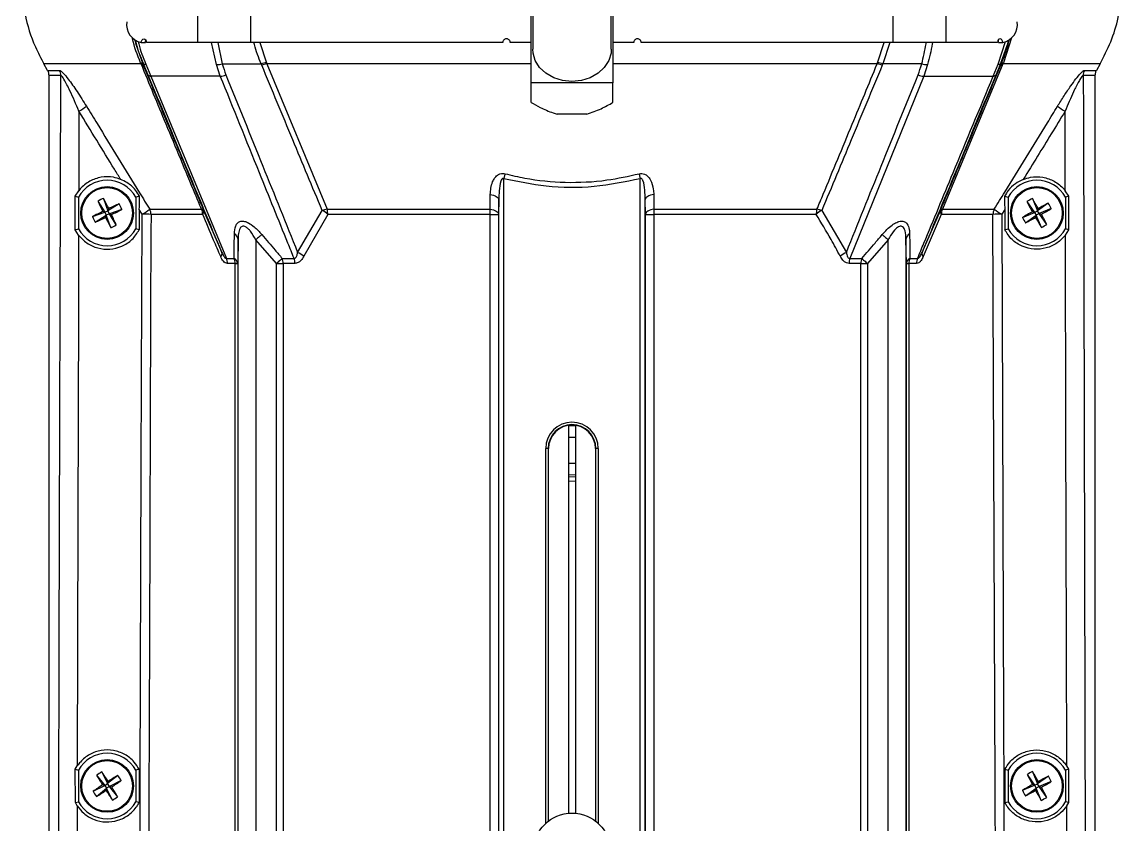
# Model space of a CAD drawing. Extents: x 8 to 113, y 0 to 87.
# Drawn here: x 45.65 to 52.37, y 68.06 to 72.96 of the extents above; entities that cross this region are included whole.
import ezdxf

# ---------------------------------------------------------------- set-up
doc = ezdxf.new("R2010")
doc.units = 0
doc.header["$MEASUREMENT"] = 0
doc.layers.add('OBJECT', color=7, linetype='CONTINUOUS')

msp = doc.modelspace()

# ---------------------------------------------------------------- linework, layer by layer
at = {"layer": 'OBJECT'}
for p, q in [((46.7234, 72.8369), (46.7234, 73.4169)), ((47.0467, 72.8369), (47.0467, 73.4169)), ((50.97, 72.8369), (50.97, 73.4169)), ((51.2932, 72.8369), (51.2932, 73.4169)), ((48.7683, 73.3542), (48.7683, 72.7959)), ((49.2483, 72.7959), (49.2483, 73.3535)), ((48.7583, 72.5911), (48.7583, 73.0007)), ((49.2583, 73.0007), (49.2583, 72.5911)), ((46.2886, 72.9619), (46.2886, 72.9624)), ((51.728, 72.9619), (51.728, 72.9624)), ((51.6937, 72.8658), (51.6434, 72.7126)), ((46.377, 72.8369), (46.4024, 72.8369)), ((46.7234, 72.8369), (46.4088, 72.8369)), ((47.0467, 72.8369), (46.7234, 72.8369)), ((46.836, 72.7026), (46.8064, 72.8369)), ((48.5858, 72.8369), (47.0467, 72.8369)), ((47.1008, 72.8369), (47.1411, 72.7128)), ((48.7583, 72.8369), (48.6308, 72.8369)), ((49.3858, 72.8369), (49.2583, 72.8369)), ((50.97, 72.8369), (49.4308, 72.8369)), ((50.8756, 72.7128), (50.9159, 72.8369)), ((51.2932, 72.8369), (50.97, 72.8369)), ((51.6078, 72.8369), (51.2932, 72.8369)), ((51.612, 72.7048), (51.6567, 72.8418)), ((51.6142, 72.8369), (51.6397, 72.8369)), ((46.376, 72.706), (46.3732, 72.7126)), ((47.1411, 72.7128), (47.1439, 72.706)), ((50.8728, 72.706), (50.8756, 72.7128)), ((51.6434, 72.7126), (51.6407, 72.706)), ((46.376, 72.706), (45.7824, 72.706)), ((45.8051, 72.6666), (45.7824, 72.706)), ((45.8051, 72.6666), (45.8771, 72.6666)), ((46.3903, 72.7078), (46.3864, 72.7061)), ((46.4047, 72.7048), (46.4353, 72.631)), ((46.8599, 72.631), (46.836, 72.7026)), ((46.8717, 72.706), (47.1099, 72.706)), ((47.1439, 72.706), (47.5118, 71.8179)), ((48.7583, 72.706), (47.1439, 72.706)), ((50.8728, 72.706), (49.2583, 72.706)), ((51.1449, 72.706), (50.9067, 72.706)), ((51.1806, 72.7026), (51.1567, 72.631)), ((51.6407, 72.706), (51.2713, 71.8179)), ((51.5813, 72.631), (51.612, 72.7048)), ((51.6263, 72.7078), (51.6303, 72.7061)), ((52.2343, 72.706), (51.6407, 72.706)), ((52.1396, 72.6666), (52.2116, 72.6666)), ((52.2343, 72.706), (52.2116, 72.6666)), ((45.8852, 72.6356), (45.8134, 72.6356)), ((45.8134, 67.9517), (45.8134, 72.6356)), ((46.8599, 72.631), (46.4353, 72.631)), ((46.4353, 72.631), (46.8972, 71.5179)), ((49.2583, 72.5911), (48.7583, 72.5911)), ((48.7583, 72.4709), (48.7583, 72.5911)), ((49.2583, 72.4709), (49.2583, 72.5911)), ((51.1567, 72.631), (50.7061, 71.5179)), ((51.1567, 72.631), (51.5813, 72.631)), ((52.2033, 72.6356), (52.1314, 72.6356)), ((52.2033, 72.6356), (52.2033, 67.9517)), ((45.996, 72.4166), (45.9947, 71.9314)), ((49.0984, 72.399), (48.9183, 72.399)), ((52.0219, 71.9314), (52.0207, 72.4166)), ((48.591, 67.579), (48.591, 72.0039)), ((49.4256, 67.579), (49.4256, 72.0039)), ((45.9727, 71.897), (45.9947, 71.9314)), ((48.5076, 71.8179), (48.5088, 71.9076)), ((49.5079, 71.9076), (49.5091, 71.8179)), ((52.0439, 71.897), (52.0219, 71.9314)), ((45.9727, 71.897), (45.9933, 71.8918)), ((45.9728, 71.693), (45.9727, 71.897)), ((45.9933, 71.8918), (45.9933, 71.6982)), ((46.1121, 71.8679), (46.1546, 71.7998)), ((46.1464, 71.8844), (46.1731, 71.8087)), ((46.2412, 71.8512), (46.1731, 71.8087)), ((46.3659, 71.8975), (46.3433, 71.8918)), ((46.3433, 71.8918), (46.3433, 71.6982)), ((48.561, 71.8766), (48.5596, 71.7869)), ((48.561, 67.5779), (48.561, 71.8766)), ((49.4556, 67.5779), (49.4556, 71.8766)), ((49.457, 71.7869), (49.4556, 71.8766)), ((51.6508, 71.8975), (51.6733, 71.8918)), ((51.6733, 71.8918), (51.6733, 71.6982)), ((51.7878, 71.8644), (51.8344, 71.799)), ((51.8211, 71.883), (51.8523, 71.809)), ((51.9177, 71.8555), (51.8523, 71.809)), ((52.0439, 71.897), (52.0233, 71.8918)), ((52.0233, 71.8918), (52.0233, 71.6982)), ((52.0438, 71.693), (52.0439, 71.897)), ((46.0789, 71.7731), (46.1546, 71.7998)), ((46.0954, 71.7388), (46.1635, 71.7813)), ((46.1546, 71.7998), (46.1411, 71.8045)), ((46.1546, 71.7998), (46.1731, 71.8087)), ((46.1546, 71.7998), (46.1635, 71.7813)), ((46.1588, 71.7678), (46.1635, 71.7813)), ((46.182, 71.7902), (46.1635, 71.7813)), ((46.1903, 71.7056), (46.1635, 71.7813)), ((46.1778, 71.8222), (46.1731, 71.8087)), ((46.182, 71.7902), (46.1731, 71.8087)), ((46.2577, 71.8169), (46.182, 71.7902)), ((46.182, 71.7902), (46.1955, 71.7855)), ((46.2245, 71.7221), (46.182, 71.7902)), ((46.3831, 71.7876), (46.3651, 71.8165)), ((46.3651, 71.8165), (46.3651, 71.6927)), ((46.4287, 71.8179), (46.7453, 71.8179)), ((46.7523, 71.7869), (46.4366, 71.7869)), ((46.7576, 71.8111), (46.8701, 71.5531)), ((47.3321, 71.5548), (47.4823, 71.8107)), ((47.5164, 71.7869), (47.3697, 71.531)), ((47.5118, 71.8179), (48.5076, 71.8179)), ((48.5091, 71.7869), (47.5164, 71.7869)), ((48.5091, 71.7869), (48.5596, 71.7869)), ((48.5091, 67.5679), (48.5091, 71.7869)), ((48.5596, 71.7869), (48.5596, 67.5734)), ((49.457, 67.5734), (49.457, 71.7869)), ((49.457, 71.7869), (49.5075, 71.7869)), ((49.5075, 71.7869), (49.5075, 67.5679)), ((50.5002, 71.7869), (49.5075, 71.7869)), ((49.5091, 71.8179), (50.5048, 71.8179)), ((50.5344, 71.8107), (50.6845, 71.5548)), ((51.1466, 71.5531), (51.259, 71.8111)), ((51.2644, 71.7869), (51.1545, 71.5288)), ((51.58, 71.7869), (51.2644, 71.7869)), ((51.2713, 71.8179), (51.5879, 71.8179)), ((51.6515, 71.8165), (51.6335, 71.7876)), ((51.6515, 71.8165), (51.6516, 71.6927)), ((51.7604, 71.7677), (51.8344, 71.799)), ((51.7789, 71.7345), (51.8444, 71.7811)), ((51.8344, 71.799), (51.8206, 71.8029)), ((51.8344, 71.799), (51.8523, 71.809)), ((51.8344, 71.799), (51.8444, 71.7811)), ((51.8405, 71.7673), (51.8444, 71.7811)), ((51.8623, 71.7911), (51.8444, 71.7811)), ((51.8756, 71.7071), (51.8444, 71.7811)), ((51.8562, 71.8227), (51.8523, 71.809)), ((51.8623, 71.7911), (51.8523, 71.809)), ((51.9363, 71.8223), (51.8623, 71.7911)), ((51.8623, 71.7911), (51.876, 71.7871)), ((51.9088, 71.7256), (51.8623, 71.7911)), ((45.9728, 71.693), (45.9933, 71.6982)), ((45.9941, 71.6597), (45.9728, 71.693)), ((46.3651, 71.6927), (46.3433, 71.6982)), ((46.9682, 71.636), (46.9659, 71.4869)), ((46.9682, 67.5772), (46.9682, 71.636)), ((51.0485, 71.636), (51.0485, 67.5772)), ((51.0508, 71.4869), (51.0485, 71.636)), ((51.6516, 71.6927), (51.6733, 71.6982)), ((52.0226, 71.6597), (52.0438, 71.693)), ((52.0438, 71.693), (52.0233, 71.6982)), ((47.2031, 71.4869), (47.0772, 71.632)), ((47.0772, 71.632), (47.0772, 67.5771)), ((50.9395, 71.632), (50.8136, 71.4869)), ((50.9395, 67.5771), (50.9395, 71.632)), ((46.8972, 71.5179), (46.9447, 71.5179)), ((47.2381, 71.5179), (47.3106, 71.5179)), ((50.7061, 71.5179), (50.7785, 71.5179)), ((51.0719, 71.5179), (51.1195, 71.5179)), ((46.951, 71.4869), (46.9036, 71.4869)), ((46.951, 71.4869), (46.9659, 71.4869)), ((46.951, 67.5679), (46.951, 71.4869)), ((46.9659, 71.4869), (46.9659, 67.5695)), ((47.2031, 71.4869), (47.2435, 71.4869)), ((47.2031, 67.5696), (47.2031, 71.4869)), ((47.3158, 71.4869), (47.2435, 71.4869)), ((47.2435, 71.4869), (47.2435, 67.5679)), ((50.7731, 71.4869), (50.7009, 71.4869)), ((50.7731, 67.5679), (50.7731, 71.4869)), ((50.7731, 71.4869), (50.8136, 71.4869)), ((50.8136, 71.4869), (50.8136, 67.5696)), ((51.0508, 67.5695), (51.0508, 71.4869)), ((51.0508, 71.4869), (51.0656, 71.4869)), ((51.0656, 71.4869), (51.0656, 67.5679)), ((51.113, 71.4869), (51.0656, 71.4869)), ((48.9894, 68.1288), (48.9894, 70.4988)), ((49.0294, 70.4925), (48.9894, 70.4946)), ((49.0294, 70.4985), (49.0294, 68.1286)), ((49.0294, 70.4228), (48.9894, 70.4234)), ((48.8475, 68.0663), (48.8475, 70.3565)), ((48.8625, 70.3565), (48.8475, 70.3565)), ((48.8625, 70.3565), (48.8625, 68.0791)), ((48.8625, 70.3565), (48.8648, 70.3565)), ((48.8648, 68.0809), (48.8648, 70.3565)), ((48.8648, 68.0809), (48.8648, 70.3565)), ((48.8648, 70.3565), (48.8648, 70.3565)), ((49.1518, 70.3565), (49.1518, 68.0809)), ((49.1541, 70.3565), (49.1518, 70.3565)), ((49.1518, 70.3565), (49.1518, 68.0809)), ((49.1518, 70.3565), (49.1518, 70.3565)), ((49.1691, 70.3565), (49.1541, 70.3565)), ((49.1541, 68.0791), (49.1541, 70.3565)), ((49.1691, 70.3565), (49.1691, 68.0663)), ((48.9894, 70.2663), (49.0294, 70.2669)), ((48.9894, 70.1951), (49.0294, 70.1972)), ((48.9894, 70.1841), (49.0294, 70.1862)), ((49.0294, 70.1562), (48.9894, 70.1541)), ((45.9741, 68.3967), (45.9863, 68.4174)), ((52.0426, 68.3967), (52.0303, 68.4174)), ((45.9742, 68.1934), (45.9741, 68.3967)), ((45.9741, 68.3967), (45.9933, 68.3918)), ((45.9933, 68.3918), (45.9933, 68.1982)), ((46.1037, 68.3606), (46.1542, 68.2981)), ((46.1357, 68.3811), (46.1714, 68.3092)), ((46.2339, 68.3596), (46.1714, 68.3092)), ((46.3638, 68.397), (46.3433, 68.3918)), ((46.3433, 68.3918), (46.3433, 68.1982)), ((46.3638, 68.397), (46.3637, 68.1931)), ((51.6529, 68.397), (51.653, 68.1931)), ((51.6529, 68.397), (51.6733, 68.3918)), ((51.6733, 68.3918), (51.6733, 68.1982)), ((51.7885, 68.365), (51.8344, 68.2991)), ((51.8219, 68.3832), (51.8524, 68.3089)), ((51.9183, 68.3548), (51.8524, 68.3089)), ((52.0426, 68.3967), (52.0233, 68.3918)), ((52.0233, 68.3918), (52.0233, 68.1982)), ((52.0425, 68.1934), (52.0426, 68.3967)), ((46.0822, 68.2624), (46.1542, 68.2981)), ((46.1027, 68.2304), (46.1652, 68.2808)), ((46.1542, 68.2981), (46.1402, 68.3012)), ((46.1542, 68.2981), (46.1714, 68.3092)), ((46.1542, 68.2981), (46.1652, 68.2808)), ((46.1622, 68.2669), (46.1652, 68.2808)), ((46.1825, 68.2919), (46.1652, 68.2808)), ((46.2009, 68.2089), (46.1652, 68.2808)), ((46.1745, 68.3231), (46.1714, 68.3092)), ((46.1825, 68.2919), (46.1714, 68.3092)), ((46.2544, 68.3276), (46.1825, 68.2919)), ((46.2329, 68.2294), (46.1825, 68.2919)), ((46.1825, 68.2919), (46.1965, 68.2889)), ((51.7601, 68.2686), (51.8344, 68.2991)), ((51.7783, 68.2352), (51.8442, 68.2811)), ((51.8344, 68.2991), (51.8207, 68.3031)), ((51.8344, 68.2991), (51.8524, 68.3089)), ((51.8344, 68.2991), (51.8442, 68.2811)), ((51.8402, 68.2674), (51.8442, 68.2811)), ((51.8622, 68.2909), (51.8442, 68.2811)), ((51.8747, 68.2068), (51.8442, 68.2811)), ((51.8565, 68.3226), (51.8524, 68.3089)), ((51.8622, 68.2909), (51.8524, 68.3089)), ((51.9365, 68.3214), (51.8622, 68.2909)), ((51.8622, 68.2909), (51.8759, 68.2869)), ((51.9082, 68.225), (51.8622, 68.2909)), ((45.9742, 68.1934), (45.9933, 68.1982)), ((45.9858, 68.1737), (45.9742, 68.1934)), ((45.9858, 68.1737), (45.9851, 67.8927)), ((46.3637, 68.1931), (46.3433, 68.1982)), ((51.653, 68.1931), (51.6733, 68.1982)), ((52.0425, 68.1934), (52.0233, 68.1982)), ((52.0309, 68.1737), (52.0425, 68.1934)), ((52.0315, 67.8927), (52.0309, 68.1737))]:
    msp.add_line(p, q, dxfattribs=at)
at = {"layer": 'OBJECT', "flags": 128}
for points in [[(46.3381, 72.8516), (46.3457, 72.8209), (46.3864, 72.7061), (46.3864, 72.7061), (46.3864, 72.7061)], [(46.377, 72.8369), (46.3782, 72.8455), (46.3817, 72.8528), (46.3868, 72.8577), (46.3929, 72.8594), (46.399, 72.8577), (46.4042, 72.8528), (46.4076, 72.8455), (46.4088, 72.8369)], [(46.4024, 72.8369), (46.4037, 72.8455), (46.4056, 72.8504)], [(51.6397, 72.8369), (51.6384, 72.8455), (51.635, 72.8528), (51.6298, 72.8577), (51.6237, 72.8594), (51.6177, 72.8577), (51.6125, 72.8528), (51.609, 72.8455), (51.6078, 72.8369)], [(51.6142, 72.8369), (51.613, 72.8455), (51.611, 72.8504)], [(51.6732, 72.8465), (51.6672, 72.8224), (51.6263, 72.7078), (51.6263, 72.7078), (51.6263, 72.7078)], [(46.8443, 72.8369), (46.8717, 72.706), (46.8717, 72.706), (46.8717, 72.706)], [(49.0083, 72.5993), (48.9509, 72.605), (48.8968, 72.6218), (48.8492, 72.6487), (48.8108, 72.6842), (48.7839, 72.7262), (48.7701, 72.7722), (48.7683, 72.7959)], [(49.2483, 72.7959), (49.2466, 72.7722), (49.2327, 72.7262), (49.2058, 72.6842), (49.1675, 72.6487), (49.1199, 72.6218), (49.0658, 72.605), (49.0083, 72.5993)], [(50.9508, 72.8369), (50.9067, 72.706), (50.9067, 72.706), (50.9067, 72.706)], [(45.8734, 67.8941), (45.874, 68.1441), (45.8764, 69.144), (45.8852, 72.6356)], [(52.1314, 72.6356), (52.1321, 72.4022), (52.1346, 71.4023), (52.1433, 67.8941)], [(48.5988, 72.0349), (48.5979, 72.0313), (48.597, 72.0276), (48.596, 72.0238), (48.595, 72.02), (48.5941, 72.016), (48.5931, 72.012), (48.592, 72.0079), (48.591, 72.0039)], [(49.4179, 72.0349), (49.4188, 72.0313), (49.4197, 72.0276), (49.4206, 72.0238), (49.4216, 72.02), (49.4226, 72.016), (49.4236, 72.012), (49.4246, 72.0079), (49.4256, 72.0039)], [(48.5088, 71.9076), (48.5192, 71.9062), (48.529, 71.9038), (48.538, 71.9007), (48.5457, 71.8968), (48.5521, 71.8923), (48.5568, 71.8874), (48.5599, 71.8821), (48.561, 71.8766)], [(49.5079, 71.9076), (49.4974, 71.9062), (49.4876, 71.9038), (49.4787, 71.9007), (49.4709, 71.8968), (49.4646, 71.8923), (49.4598, 71.8874), (49.4568, 71.8821), (49.4556, 71.8766)], [(46.3678, 67.678), (46.3725, 68.969), (46.3773, 70.26), (46.3831, 71.7876)], [(46.4366, 71.7869), (46.4362, 71.6795), (46.4344, 71.1836), (46.4271, 69.1997), (46.4217, 67.6773)], [(48.5076, 71.8179), (48.518, 71.8164), (48.5278, 71.8141), (48.5367, 71.8109), (48.5444, 71.8071), (48.5507, 71.8026), (48.5555, 71.7976), (48.5585, 71.7923), (48.5596, 71.7869)], [(49.5091, 71.8179), (49.4987, 71.8164), (49.4889, 71.8141), (49.48, 71.8109), (49.4722, 71.8071), (49.4659, 71.8026), (49.4612, 71.7976), (49.4582, 71.7923), (49.457, 71.7869)], [(51.5949, 67.6773), (51.5945, 67.8013), (51.5927, 68.2973), (51.5856, 70.2811), (51.58, 71.7869)], [(51.6335, 71.7876), (51.6381, 70.5789), (51.6429, 69.2879), (51.6488, 67.678)], [(45.9941, 71.6597), (45.993, 71.2125), (45.9899, 69.9216), (45.9863, 68.4174)], [(47.1135, 71.663), (47.11, 71.66), (47.1061, 71.6566), (47.1018, 71.653), (47.0973, 71.6491), (47.0925, 71.645), (47.0875, 71.6407), (47.0823, 71.6364), (47.0772, 71.632)], [(50.9031, 71.663), (50.9066, 71.66), (50.9105, 71.6566), (50.9148, 71.653), (50.9194, 71.6491), (50.9242, 71.645), (50.9292, 71.6407), (50.9343, 71.6364), (50.9395, 71.632)], [(52.0303, 68.4174), (52.0285, 69.1837), (52.0255, 70.4746), (52.0226, 71.6597)], [(47.2381, 71.5179), (47.2347, 71.5149), (47.2309, 71.5115), (47.2267, 71.5078), (47.2223, 71.5039), (47.2177, 71.4999), (47.2129, 71.4956), (47.208, 71.4913), (47.2031, 71.4869)], [(50.7785, 71.5179), (50.782, 71.5149), (50.7858, 71.5115), (50.7899, 71.5078), (50.7943, 71.5039), (50.7989, 71.4999), (50.8037, 71.4956), (50.8086, 71.4913), (50.8136, 71.4869)]]:
    msp.add_lwpolyline(points, dxfattribs=at)
at = {"layer": 'OBJECT'}
for centre, radius in [((46.1683, 71.795), 0.161), ((46.1683, 71.795), 0.1549), ((51.8483, 71.795), 0.161), ((51.8483, 71.795), 0.1549), ((46.1683, 68.295), 0.161), ((46.1683, 68.295), 0.1549), ((51.8483, 68.295), 0.161), ((51.8483, 68.295), 0.1549), ((49.0083, 67.8935), 0.236)]:
    msp.add_circle(centre, radius, dxfattribs=at)
for centre, radius, start, end in [((46.3991, 72.9463), 0.1116, 171.95076, 258.57817), ((51.6176, 72.9463), 0.1116, 281.42183, 8.04924), ((46.3737, 72.6971), 0.0155, 35.38807, 91.87182), ((47.1539, 72.5804), 0.133, 95.53116, 109.30878), ((50.8627, 72.5804), 0.133, 70.69122, 84.46884), ((51.6429, 72.6971), 0.0155, 88.12818, 144.61193), ((45.8221, 72.6356), 0.0631, 359.96545, 29.38949), ((46.3761, 72.69), 0.016, 34.52439, 90.55538), ((46.4002, 72.7195), 0.0153, 229.87426, 286.97031), ((46.8416, 72.832), 0.1296, 267.54557, 283.4346), ((47.1585, 72.574), 0.1328, 96.33291, 110.11508), ((50.8581, 72.574), 0.1328, 69.88492, 83.66709), ((51.1751, 72.832), 0.1296, 256.5654, 272.45443), ((51.6165, 72.7195), 0.0153, 253.02969, 310.12574), ((51.6405, 72.69), 0.016, 89.44462, 145.47561), ((52.1945, 72.6356), 0.0631, 150.61051, 180.03455), ((46.4335, 72.6486), 0.0178, 217.2822, 275.87224), ((46.8511, 72.7574), 0.1268, 274.005, 289.92913), ((51.1656, 72.7574), 0.1268, 250.07087, 265.995), ((51.5832, 72.6486), 0.0178, 264.12776, 322.7178), ((45.6756, 72.9575), 0.6287, 300.6374, 305.6866), ((52.3411, 72.9575), 0.6287, 234.3134, 239.3626), ((46.1683, 71.795), 0.2, 28.95502, 151.04498), ((51.8483, 71.795), 0.2, 28.95502, 151.04498), ((46.301, 71.5194), 0.3965, 112.95955, 118.46071), ((48.6431, 72.9891), 2.7682, 203.89201, 205.33551), ((43.6918, 70.6051), 2.768, 26.08443, 27.52807), ((47.3626, 69.3198), 2.7687, 113.89224, 115.33552), ((45.8926, 71.6623), 0.3966, 22.95976, 28.45971), ((51.9973, 71.5278), 0.3965, 116.3975, 121.89884), ((54.2475, 73.1356), 2.7688, 207.33034, 208.77356), ((49.4467, 70.4582), 2.769, 29.52281, 30.96592), ((53.1889, 69.3959), 2.7687, 117.33032, 118.77358), ((51.5811, 71.646), 0.3965, 26.39743, 31.89813), ((47.3582, 69.3184), 2.768, 116.08455, 117.52816), ((46.444, 71.9277), 0.3965, 202.95914, 208.46032), ((44.9788, 74.2709), 2.7672, 296.08446, 297.52847), ((43.6954, 70.6018), 2.7662, 23.8917, 25.33626), ((46.0407, 72.353), 0.661, 301.198, 305.94797), ((46.3812, 69.6091), 2.1785, 88.54095, 89.94926), ((46.3722, 71.787), 0.0645, 359.92781, 28.65564), ((46.7449, 71.8026), 0.0153, 33.66611, 88.42459), ((46.6806, 71.7872), 0.0717, 359.79539, 25.39898), ((46.7322, 71.8041), 0.0264, 319.54724, 15.46861), ((47.5285, 71.6844), 0.1345, 97.12264, 110.12228), ((47.3993, 71.6554), 0.1761, 48.32087, 61.9065), ((47.4132, 71.7875), 0.1032, 359.67551, 17.13785), ((48.2113, 71.7877), 0.2978, 359.84382, 5.81823), ((49.8053, 71.7877), 0.2978, 174.18177, 180.15618), ((50.6034, 71.7875), 0.1032, 162.86215, 180.32449), ((50.6173, 71.6554), 0.1761, 118.0935, 131.67913), ((50.4881, 71.6844), 0.1345, 69.87772, 82.87736), ((51.2845, 71.8041), 0.0264, 164.53139, 220.45276), ((51.2717, 71.8026), 0.0153, 91.57541, 146.33389), ((51.3361, 71.7872), 0.0717, 154.60102, 180.20461), ((51.6445, 71.787), 0.0645, 151.34436, 180.07219), ((51.6355, 69.6091), 2.1785, 90.05074, 91.45905), ((51.9759, 72.353), 0.661, 234.05203, 238.802), ((53.1834, 69.3963), 2.7656, 119.52194, 120.96679), ((50.5127, 74.1946), 2.7667, 299.52221, 300.96651), ((49.4505, 70.4551), 2.7672, 27.32993, 28.77396), ((44.9749, 74.2683), 2.7666, 293.89148, 295.33584), ((48.6448, 72.9849), 2.768, 206.08443, 207.52807), ((46.0356, 72.0706), 0.3965, 292.95955, 298.46071), ((52.1155, 71.944), 0.3965, 206.39738, 211.89861), ((50.5087, 74.1924), 2.7667, 297.32958, 298.77389), ((54.2504, 73.1321), 2.7696, 209.52297, 210.96576), ((51.6993, 72.0622), 0.3965, 296.3975, 301.89884), ((46.1683, 71.795), 0.2, 208.95502, 331.04498), ((46.9301, 71.632), 0.0383, 5.94674, 65.82641), ((51.0866, 71.632), 0.0383, 114.17359, 174.05326), ((51.8483, 71.795), 0.2, 208.95502, 331.04498), ((46.8451, 71.5478), 0.0255, 311.99419, 11.93607), ((46.8276, 71.4872), 0.076, 359.74938, 23.80404), ((46.9274, 71.4834), 0.0386, 5.22763, 63.39046), ((46.8736, 71.4873), 0.0775, 359.73742, 23.2996), ((47.1549, 71.4874), 0.0886, 359.68724, 20.14418), ((47.2238, 71.4874), 0.092, 359.68142, 19.35416), ((47.2626, 71.4038), 0.1662, 49.90594, 65.27779), ((50.754, 71.4038), 0.1662, 114.72221, 130.09406), ((50.7929, 71.4874), 0.092, 160.64584, 180.31858), ((50.8617, 71.4874), 0.0886, 159.85582, 180.31276), ((51.0892, 71.4834), 0.0386, 116.60954, 174.77237), ((51.1431, 71.4873), 0.0775, 156.7004, 180.26258), ((51.189, 71.4872), 0.076, 156.19596, 180.25062), ((51.1715, 71.5478), 0.0255, 168.06393, 228.00581), ((49.0083, 70.3565), 0.1608, 0, 180), ((49.0083, 70.3565), 0.1458, 0, 180), ((49.0083, 70.3565), 0.1435, 90, 180), ((49.0083, 70.3565), 0.1435, 0, 180), ((49.0083, 70.3565), 0.1435, 0, 90), ((46.1683, 68.295), 0.2, 28.95502, 151.04498), ((51.8483, 68.295), 0.2, 28.95502, 151.04498), ((46.3335, 68.0372), 0.3967, 119.90152, 125.39893), ((48.4805, 69.7792), 2.7679, 210.83167, 212.27531), ((43.8531, 66.8142), 2.7687, 33.02459, 34.46784), ((47.6542, 65.9802), 2.7711, 120.83269, 122.2747), ((45.9105, 68.1298), 0.3968, 29.90173, 35.39825), ((51.9947, 68.0265), 0.3964, 115.8473, 121.34993), ((54.2599, 69.6124), 2.7684, 206.781, 208.22443), ((49.4388, 66.984), 2.7635, 28.97227, 30.41825), ((53.1661, 65.8827), 2.7692, 116.78154, 118.22454), ((51.5799, 68.1486), 0.3963, 25.84715, 31.35043), ((47.6489, 65.9801), 2.7683, 123.02447, 124.46795), ((44.6893, 70.6076), 2.7655, 303.02374, 304.46868), ((43.8547, 66.8099), 2.7696, 30.83211, 32.27488), ((53.1588, 65.8865), 2.7624, 118.97199, 120.41854), ((50.5354, 70.7079), 2.7674, 298.9733, 300.41722), ((49.4359, 66.9772), 2.7693, 26.78146, 28.22441), ((46.4259, 68.4601), 0.3965, 209.8994, 215.40057), ((44.6839, 70.6075), 2.7683, 300.83197, 302.27543), ((48.4821, 69.7748), 2.7669, 213.02392, 214.4681), ((46.0034, 68.5524), 0.3963, 299.89808, 305.4019), ((52.1169, 68.4414), 0.3965, 205.84855, 211.34988), ((50.5315, 70.7057), 2.7673, 296.78063, 298.2246), ((54.2603, 69.6074), 2.7663, 208.97302, 210.41751), ((51.7019, 68.5636), 0.3965, 295.84897, 301.34982), ((46.1683, 68.295), 0.2, 208.95502, 331.04498), ((51.8483, 68.295), 0.2, 208.95502, 331.04498)]:
    msp.add_arc(centre, radius, start, end, dxfattribs=at)
for points, knots in [([(45.6484, 73.206), (45.6522, 73.1406), (45.6601, 73.0051), (45.7132, 72.8366), (45.7642, 72.7403), (45.7824, 72.706)], [0, 0, 0, 0, 0.375049, 0.776984, 1, 1, 1, 1]), ([(52.2343, 72.706), (52.2574, 72.7505), (52.3041, 72.8406), (52.3557, 73.0086), (52.3636, 73.133), (52.3683, 73.206)], [0, 0, 0, 0, 0.287513, 0.581796, 1, 1, 1, 1]), ([(46.3732, 72.7126), (46.3535, 72.7607), (46.3332, 72.8102), (46.3226, 72.8645), (46.3223, 72.866)], [0, 0, 0, 0, 0.973648, 1, 1, 1, 1]), ([(46.3903, 72.7078), (46.3903, 72.7078), (46.3731, 72.7478), (46.3554, 72.7935), (46.3443, 72.8418), (46.343, 72.8472)], [0, 0, 0, 0, 0.000015, 0.888295, 1, 1, 1, 1]), ([(48.6308, 72.8369), (48.6306, 72.8394), (48.6301, 72.8444), (48.6262, 72.8511), (48.6206, 72.8563), (48.6135, 72.8592), (48.6058, 72.8597), (48.5983, 72.8575), (48.592, 72.853), (48.5876, 72.8467), (48.586, 72.841), (48.5858, 72.8377), (48.5858, 72.8369)], [0, 0, 0, 0, 0.1064742, 0.2129401, 0.319697, 0.427105, 0.5351835, 0.643667, 0.7520788, 0.8599258, 0.9669596, 1, 1, 1, 1]), ([(49.4308, 72.8369), (49.4306, 72.8394), (49.4301, 72.8444), (49.4263, 72.8511), (49.4206, 72.8562), (49.4135, 72.8592), (49.4058, 72.8597), (49.3984, 72.8575), (49.392, 72.853), (49.3876, 72.8467), (49.386, 72.841), (49.3859, 72.8377), (49.3858, 72.8369)], [0, 0, 0, 0, 0.106362, 0.212713, 0.319455, 0.426997, 0.535233, 0.643751, 0.752038, 0.859722, 0.966709, 1, 1, 1, 1]), ([(51.6303, 72.7061), (51.6303, 72.7061), (51.6466, 72.7441), (51.6647, 72.7916), (51.6765, 72.8424), (51.6785, 72.851)], [0, 0, 0, 0, 0.000015, 0.831424, 1, 1, 1, 1]), ([(46.3584, 72.8418), (46.3593, 72.8373), (46.3692, 72.7895), (46.3878, 72.7451), (46.4047, 72.7048)], [0, 0, 0, 0, 0.093044, 1, 1, 1, 1]), ([(47.1099, 72.706), (47.1099, 72.706), (47.0934, 72.7445), (47.078, 72.7873), (47.0655, 72.8327), (47.0643, 72.8369)], [0, 0, 0, 0, 0.000016, 0.90696, 1, 1, 1, 1]), ([(51.1449, 72.706), (51.1449, 72.706), (51.155, 72.7462), (51.1648, 72.7892), (51.1727, 72.834), (51.1732, 72.8369)], [0, 0, 0, 0, 0.000018, 0.935388, 1, 1, 1, 1]), ([(51.2113, 72.8369), (51.2107, 72.8338), (51.2022, 72.7878), (51.191, 72.7437), (51.1806, 72.7026)], [0, 0, 0, 0, 0.06637, 1, 1, 1, 1]), ([(45.8134, 72.6356), (45.8128, 72.6426), (45.8118, 72.6535), (45.8069, 72.6632), (45.8051, 72.6666)], [0, 0, 0, 0, 0.643567, 1, 1, 1, 1]), ([(45.8771, 72.6666), (45.8801, 72.6656), (45.886, 72.6635), (45.9045, 72.6456), (45.9375, 72.6056), (45.9867, 72.5361), (46.0233, 72.4774), (46.0423, 72.4469)], [0, 0, 0, 0, 0.101178, 0.201859, 0.374018, 0.675191, 1, 1, 1, 1]), ([(46.7453, 71.8179), (46.7325, 71.8487), (46.6602, 72.022), (46.537, 72.318), (46.4269, 72.5833), (46.376, 72.706)], [0, 0, 0, 0, 0.104199, 0.585852, 1, 1, 1, 1]), ([(46.3864, 72.7061), (46.3864, 72.7061), (46.3874, 72.7038), (46.3883, 72.7014), (46.3893, 72.699)], [0, 0, 0, 0, 0.000295, 1, 1, 1, 1]), ([(46.3893, 72.699), (46.4522, 72.5469), (46.5748, 72.2508), (46.6978, 71.955), (46.7576, 71.8111)], [0, 0, 0, 0, 0.513611, 1, 1, 1, 1]), ([(46.4194, 72.6379), (46.4099, 72.6611), (46.4004, 72.6843), (46.3903, 72.7078), (46.3903, 72.7078)], [0, 0, 0, 0, 0.999971, 1, 1, 1, 1]), ([(46.8717, 72.706), (46.8717, 72.706), (46.8782, 72.6833), (46.8862, 72.6607), (46.8943, 72.6382)], [0, 0, 0, 0, 0.00003, 1, 1, 1, 1]), ([(47.1129, 72.6987), (47.1118, 72.7011), (47.1108, 72.7035), (47.1099, 72.706), (47.1099, 72.706)], [0, 0, 0, 0, 0.999721, 1, 1, 1, 1]), ([(47.4823, 71.8107), (47.4223, 71.9545), (47.299, 72.2503), (47.1761, 72.5464), (47.1129, 72.6987)], [0, 0, 0, 0, 0.48595, 1, 1, 1, 1]), ([(50.5048, 71.8179), (50.5176, 71.8487), (50.5896, 72.022), (50.7123, 72.318), (50.822, 72.5833), (50.8728, 72.706)], [0, 0, 0, 0, 0.1041979, 0.5858463, 1, 1, 1, 1]), ([(50.9038, 72.6987), (50.8406, 72.5464), (50.7177, 72.2503), (50.5943, 71.9545), (50.5344, 71.8107)], [0, 0, 0, 0, 0.514049, 1, 1, 1, 1]), ([(50.9067, 72.706), (50.9067, 72.706), (50.9058, 72.7035), (50.9048, 72.7011), (50.9038, 72.6987)], [0, 0, 0, 0, 0.000279, 1, 1, 1, 1]), ([(51.1224, 72.6382), (51.1304, 72.6607), (51.1384, 72.6833), (51.1449, 72.706), (51.1449, 72.706)], [0, 0, 0, 0, 0.99997, 1, 1, 1, 1]), ([(51.259, 71.8111), (51.3188, 71.955), (51.4418, 72.2508), (51.5644, 72.5469), (51.6274, 72.699)], [0, 0, 0, 0, 0.486388, 1, 1, 1, 1]), ([(51.6263, 72.7078), (51.6263, 72.7078), (51.6163, 72.6843), (51.6068, 72.6611), (51.5973, 72.6379)], [0, 0, 0, 0, 0.000029, 1, 1, 1, 1]), ([(51.6274, 72.699), (51.6283, 72.7014), (51.6293, 72.7038), (51.6303, 72.7061), (51.6303, 72.7061)], [0, 0, 0, 0, 0.999705, 1, 1, 1, 1]), ([(51.9743, 72.4469), (51.9876, 72.4683), (52.0141, 72.5111), (52.0521, 72.5675), (52.087, 72.6152), (52.1134, 72.647), (52.1314, 72.6641), (52.1371, 72.6658), (52.1396, 72.6666)], [0, 0, 0, 0, 0.227374, 0.454238, 0.628217, 0.803357, 0.912623, 1, 1, 1, 1]), ([(52.2116, 72.6666), (52.2086, 72.6602), (52.204, 72.6503), (52.2034, 72.6395), (52.2033, 72.6356)], [0, 0, 0, 0, 0.643557, 1, 1, 1, 1]), ([(45.996, 72.4166), (45.9782, 72.4591), (45.9547, 72.5151), (45.9214, 72.583), (45.9038, 72.6152), (45.8916, 72.6317), (45.8872, 72.6354), (45.8856, 72.6356), (45.8852, 72.6356)], [0, 0, 0, 0, 0.49037, 0.647323, 0.850236, 0.921686, 0.982752, 1, 1, 1, 1]), ([(46.8701, 71.5531), (46.7967, 71.7291), (46.6461, 72.0907), (46.4962, 72.4523), (46.4194, 72.6379)], [0, 0, 0, 0, 0.486991, 1, 1, 1, 1]), ([(47.3106, 71.5179), (47.2981, 71.5489), (47.2277, 71.7228), (47.0778, 72.0938), (46.9398, 72.4339), (46.8599, 72.631)], [0, 0, 0, 0, 0.083458, 0.469005, 1, 1, 1, 1]), ([(46.8943, 72.6382), (46.9693, 72.4528), (47.1156, 72.0917), (47.2612, 71.7306), (47.3321, 71.5548)], [0, 0, 0, 0, 0.513344, 1, 1, 1, 1]), ([(50.6845, 71.5548), (50.7554, 71.7306), (50.9011, 72.0917), (51.0473, 72.4528), (51.1224, 72.6382)], [0, 0, 0, 0, 0.486655, 1, 1, 1, 1]), ([(51.1195, 71.5179), (51.1324, 71.5489), (51.2047, 71.7229), (51.359, 72.0939), (51.4998, 72.4339), (51.5813, 72.631)], [0, 0, 0, 0, 0.083466, 0.469044, 1, 1, 1, 1]), ([(51.5973, 72.6379), (51.5204, 72.4523), (51.3705, 72.0907), (51.2199, 71.7291), (51.1466, 71.5531)], [0, 0, 0, 0, 0.513008, 1, 1, 1, 1]), ([(52.1314, 72.6356), (52.13, 72.635), (52.1267, 72.6337), (52.117, 72.6211), (52.0985, 72.5899), (52.0642, 72.5203), (52.0376, 72.457), (52.0207, 72.4166)], [0, 0, 0, 0, 0.062412, 0.139208, 0.265335, 0.530913, 1, 1, 1, 1]), ([(46.0423, 72.4469), (46.0638, 72.4117), (46.1714, 72.2353), (46.3001, 72.0256), (46.4079, 71.8515), (46.4287, 71.8179)], [0, 0, 0, 0, 0.167872, 0.839364, 1, 1, 1, 1]), ([(48.7583, 72.4709), (48.7767, 72.4606), (48.8187, 72.4371), (48.8725, 72.4127), (48.9101, 72.4014), (48.9183, 72.399)], [0, 0, 0, 0, 0.37695, 0.863751, 1, 1, 1, 1]), ([(49.0984, 72.399), (49.1284, 72.4095), (49.1866, 72.4299), (49.2349, 72.4575), (49.2583, 72.4709)], [0, 0, 0, 0, 0.515407, 1, 1, 1, 1]), ([(51.5879, 71.8179), (51.6096, 71.853), (51.7184, 72.0286), (51.8471, 72.2384), (51.9538, 72.4132), (51.9743, 72.4469)], [0, 0, 0, 0, 0.1678724, 0.839364, 1, 1, 1, 1]), ([(46.2514, 72.0004), (46.2387, 72.0209), (46.1533, 72.1595), (46.0683, 72.2983), (45.996, 72.4166)], [0, 0, 0, 0, 0.147984, 1, 1, 1, 1]), ([(52.0207, 72.4166), (51.9646, 72.3249), (51.8797, 72.186), (51.7943, 72.0475), (51.7653, 72.0004)], [0, 0, 0, 0, 0.6605152, 1, 1, 1, 1]), ([(46.2514, 72.0004), (46.2367, 72.0053), (46.1984, 72.0179), (46.1316, 72.0173), (46.0602, 71.9926), (46.0164, 71.958), (45.9977, 71.935), (45.9947, 71.9314)], [0, 0, 0, 0, 0.162696, 0.424831, 0.687546, 0.950209, 1, 1, 1, 1]), ([(46.3659, 71.8975), (46.3581, 71.9104), (46.3379, 71.9438), (46.2987, 71.9781), (46.2644, 71.9943), (46.2514, 72.0004)], [0, 0, 0, 0, 0.281228, 0.727864, 1, 1, 1, 1]), ([(48.5088, 71.9076), (48.5111, 71.9344), (48.5141, 71.9695), (48.5346, 72.0075), (48.5497, 72.0243), (48.5675, 72.0344), (48.584, 72.0376), (48.5945, 72.0357), (48.5988, 72.0349)], [0, 0, 0, 0, 0.463202, 0.60576, 0.74907, 0.84178, 0.935306, 1, 1, 1, 1]), ([(48.591, 72.0039), (48.5903, 72.0044), (48.589, 72.0052), (48.5867, 72.0057), (48.5845, 72.0054), (48.5819, 72.0039), (48.5773, 71.9987), (48.5677, 71.9747), (48.5626, 71.9324), (48.5615, 71.8947), (48.561, 71.8766)], [0, 0, 0, 0, 0.018434, 0.032622, 0.046846, 0.064939, 0.096406, 0.193733, 0.61436, 1, 1, 1, 1]), ([(49.4256, 72.0039), (49.3321, 71.985), (49.1423, 71.9468), (48.8588, 71.949), (48.6768, 71.9863), (48.591, 72.0039)], [0, 0, 0, 0, 0.339274, 0.688484, 1, 1, 1, 1]), ([(48.5988, 72.0349), (48.6391, 72.0255), (48.7601, 71.9973), (48.9693, 71.9768), (49.2047, 71.9879), (49.3528, 72.0205), (49.4179, 72.0349)], [0, 0, 0, 0, 0.149978, 0.450605, 0.758659, 1, 1, 1, 1]), ([(49.4179, 72.0349), (49.4237, 72.0358), (49.4354, 72.0377), (49.4535, 72.0327), (49.4727, 72.0197), (49.4942, 71.9895), (49.5057, 71.9497), (49.5073, 71.919), (49.5079, 71.9076)], [0, 0, 0, 0, 0.087297, 0.174538, 0.284703, 0.464437, 0.802351, 1, 1, 1, 1]), ([(49.4556, 71.8766), (49.455, 71.8962), (49.4537, 71.9353), (49.4489, 71.9772), (49.439, 71.9985), (49.4363, 72.0025), (49.4333, 72.0048), (49.431, 72.0057), (49.4285, 72.0055), (49.4267, 72.0047), (49.4259, 72.004), (49.4256, 72.0039)], [0, 0, 0, 0, 0.419112, 0.839951, 0.8802, 0.924731, 0.942602, 0.960654, 0.976829, 0.994028, 1, 1, 1, 1]), ([(51.7653, 72.0004), (51.7487, 71.9923), (51.7136, 71.9751), (51.6758, 71.9394), (51.658, 71.9095), (51.6508, 71.8975)], [0, 0, 0, 0, 0.350762, 0.739165, 1, 1, 1, 1]), ([(51.7653, 72.0004), (51.78, 72.0053), (51.8183, 72.0179), (51.885, 72.0173), (51.9564, 71.9926), (52.0002, 71.958), (52.0189, 71.935), (52.0219, 71.9314)], [0, 0, 0, 0, 0.162696, 0.424831, 0.687546, 0.950209, 1, 1, 1, 1]), ([(46.3651, 71.8165), (46.3652, 71.8379), (46.3653, 71.8664), (46.3657, 71.8912), (46.3659, 71.8975)], [0, 0, 0, 0, 0.74649, 1, 1, 1, 1]), ([(51.6508, 71.8975), (51.651, 71.8881), (51.6514, 71.8629), (51.6515, 71.8344), (51.6515, 71.8165)], [0, 0, 0, 0, 0.372319, 1, 1, 1, 1]), ([(46.8622, 71.5288), (46.8478, 71.5626), (46.8107, 71.6499), (46.7745, 71.7349), (46.7523, 71.7869)], [0, 0, 0, 0, 0.387427, 1, 1, 1, 1]), ([(50.647, 71.531), (50.6284, 71.5652), (50.5817, 71.6516), (50.5309, 71.736), (50.5002, 71.7869)], [0, 0, 0, 0, 0.396331, 1, 1, 1, 1]), ([(46.9458, 71.667), (46.947, 71.6844), (46.9489, 71.7113), (46.965, 71.7362), (46.9838, 71.7463), (47.0068, 71.7455), (47.0354, 71.7341), (47.0731, 71.7077), (47.0984, 71.6797), (47.1135, 71.663)], [0, 0, 0, 0, 0.224316, 0.34584, 0.447966, 0.550598, 0.643263, 0.78662, 1, 1, 1, 1]), ([(47.0772, 71.632), (47.0668, 71.6498), (47.0529, 71.674), (47.0302, 71.6993), (47.0161, 71.7104), (47.0032, 71.7151), (46.9933, 71.7142), (46.9838, 71.7079), (46.9739, 71.6908), (46.9691, 71.665), (46.9684, 71.644), (46.9682, 71.636)], [0, 0, 0, 0, 0.252396, 0.341468, 0.431195, 0.49019, 0.549439, 0.60513, 0.701097, 0.88522, 1, 1, 1, 1]), ([(50.9031, 71.663), (50.9226, 71.6842), (50.9501, 71.7142), (50.9919, 71.7395), (51.0191, 71.7473), (51.042, 71.7432), (51.0603, 71.7264), (51.0694, 71.6991), (51.0705, 71.6764), (51.0709, 71.667)], [0, 0, 0, 0, 0.26946, 0.38121, 0.493906, 0.593567, 0.708386, 0.879636, 1, 1, 1, 1]), ([(51.0485, 71.636), (51.0477, 71.6534), (51.0466, 71.6769), (51.0375, 71.701), (51.0295, 71.7111), (51.0192, 71.7152), (51.008, 71.7138), (50.9935, 71.7057), (50.9713, 71.6838), (50.9533, 71.6569), (50.9421, 71.6366), (50.9395, 71.632)], [0, 0, 0, 0, 0.248555, 0.3333352, 0.4187373, 0.4770675, 0.535602, 0.6044922, 0.7131677, 0.9343368, 1, 1, 1, 1]), ([(45.9941, 71.6597), (46.0099, 71.6427), (46.0427, 71.6075), (46.1108, 71.5775), (46.186, 71.5702), (46.2594, 71.5888), (46.324, 71.6299), (46.3514, 71.6718), (46.3651, 71.6927)], [0, 0, 0, 0, 0.156109, 0.324409, 0.493191, 0.662433, 0.831758, 1, 1, 1, 1]), ([(46.9447, 71.5179), (46.9449, 71.5488), (46.9453, 71.5981), (46.9456, 71.6482), (46.9458, 71.667)], [0, 0, 0, 0, 0.624897, 1, 1, 1, 1]), ([(47.1135, 71.663), (47.1403, 71.6314), (47.1815, 71.5828), (47.2234, 71.5348), (47.2381, 71.5179)], [0, 0, 0, 0, 0.648491, 1, 1, 1, 1]), ([(50.7785, 71.5179), (50.8057, 71.5491), (50.8475, 71.5972), (50.8886, 71.6459), (50.9031, 71.663)], [0, 0, 0, 0, 0.648493, 1, 1, 1, 1]), ([(51.0709, 71.667), (51.0711, 71.6357), (51.0715, 71.5857), (51.0718, 71.5364), (51.0719, 71.5179)], [0, 0, 0, 0, 0.624895, 1, 1, 1, 1]), ([(52.0226, 71.6597), (52.0068, 71.6427), (51.974, 71.6075), (51.9058, 71.5775), (51.8306, 71.5702), (51.7573, 71.5888), (51.6927, 71.6299), (51.6652, 71.6718), (51.6516, 71.6927)], [0, 0, 0, 0, 0.156109, 0.324409, 0.493191, 0.662433, 0.831758, 1, 1, 1, 1]), ([(46.9036, 71.4869), (46.8991, 71.4877), (46.8901, 71.4892), (46.875, 71.5029), (46.8672, 71.5187), (46.8622, 71.5288)], [0, 0, 0, 0, 0.263178, 0.525234, 1, 1, 1, 1]), ([(46.8701, 71.5531), (46.8732, 71.5462), (46.8778, 71.536), (46.8853, 71.525), (46.8907, 71.5198), (46.8946, 71.5179), (46.8966, 71.5179), (46.8972, 71.5179)], [0, 0, 0, 0, 0.437727, 0.652228, 0.821699, 0.945104, 1, 1, 1, 1]), ([(47.3106, 71.5179), (47.3122, 71.518), (47.3155, 71.5183), (47.3207, 71.5219), (47.3268, 71.5312), (47.3302, 71.5433), (47.3318, 71.5525), (47.3321, 71.5548)], [0, 0, 0, 0, 0.116851, 0.233194, 0.437973, 0.85443, 1, 1, 1, 1]), ([(47.3697, 71.531), (47.3643, 71.5221), (47.3547, 71.5063), (47.3356, 71.49), (47.3223, 71.4879), (47.3158, 71.4869)], [0, 0, 0, 0, 0.396713, 0.706828, 1, 1, 1, 1]), ([(50.7009, 71.4869), (50.6952, 71.4877), (50.684, 71.4892), (50.6657, 71.5025), (50.6541, 71.518), (50.6479, 71.5293), (50.647, 71.531)], [0, 0, 0, 0, 0.254854, 0.508631, 0.928591, 1, 1, 1, 1]), ([(50.6845, 71.5548), (50.6863, 71.5452), (50.6886, 71.533), (50.6961, 71.5219), (50.701, 71.5182), (50.7047, 71.518), (50.7061, 71.5179)], [0, 0, 0, 0, 0.580898, 0.740076, 0.900892, 1, 1, 1, 1]), ([(51.1545, 71.5288), (51.1504, 71.5204), (51.143, 71.5051), (51.1283, 71.4898), (51.118, 71.4878), (51.113, 71.4869)], [0, 0, 0, 0, 0.395776, 0.712488, 1, 1, 1, 1]), ([(51.1195, 71.5179), (51.1209, 71.5181), (51.1237, 71.5184), (51.129, 71.5224), (51.1376, 71.5332), (51.1429, 71.5449), (51.1466, 71.5531)], [0, 0, 0, 0, 0.128041, 0.255391, 0.479319, 1, 1, 1, 1]), ([(46.3638, 68.397), (46.3544, 68.4122), (46.332, 68.4484), (46.2779, 68.4906), (46.2074, 68.5158), (46.132, 68.5161), (46.0609, 68.4912), (46.0129, 68.4537), (45.9923, 68.4255), (45.9863, 68.4174)], [0, 0, 0, 0, 0.117568, 0.279861, 0.442586, 0.605907, 0.769588, 0.933237, 1, 1, 1, 1]), ([(51.6529, 68.397), (51.6623, 68.4122), (51.6846, 68.4484), (51.7388, 68.4906), (51.8093, 68.5158), (51.8847, 68.5161), (51.9557, 68.4912), (52.0038, 68.4537), (52.0244, 68.4255), (52.0303, 68.4174)], [0, 0, 0, 0, 0.117568, 0.279861, 0.442586, 0.605907, 0.769588, 0.933237, 1, 1, 1, 1]), ([(45.9858, 68.1737), (45.9982, 68.1578), (46.026, 68.1225), (46.0874, 68.0867), (46.1607, 68.0712), (46.2355, 68.0811), (46.3026, 68.1154), (46.3436, 68.1576), (46.3597, 68.1861), (46.3637, 68.1931)], [0, 0, 0, 0, 0.132307, 0.294526, 0.457212, 0.620426, 0.783854, 0.947085, 1, 1, 1, 1]), ([(52.0309, 68.1737), (52.0184, 68.1578), (51.9907, 68.1225), (51.9293, 68.0867), (51.856, 68.0712), (51.7811, 68.0811), (51.7141, 68.1154), (51.6731, 68.1576), (51.6569, 68.1861), (51.653, 68.1931)], [0, 0, 0, 0, 0.132307, 0.294526, 0.457212, 0.620426, 0.783854, 0.947085, 1, 1, 1, 1])]:
    msp.add_open_spline(points, degree=3, knots=knots, dxfattribs=at)

doc.saveas('drawing.dxf')
